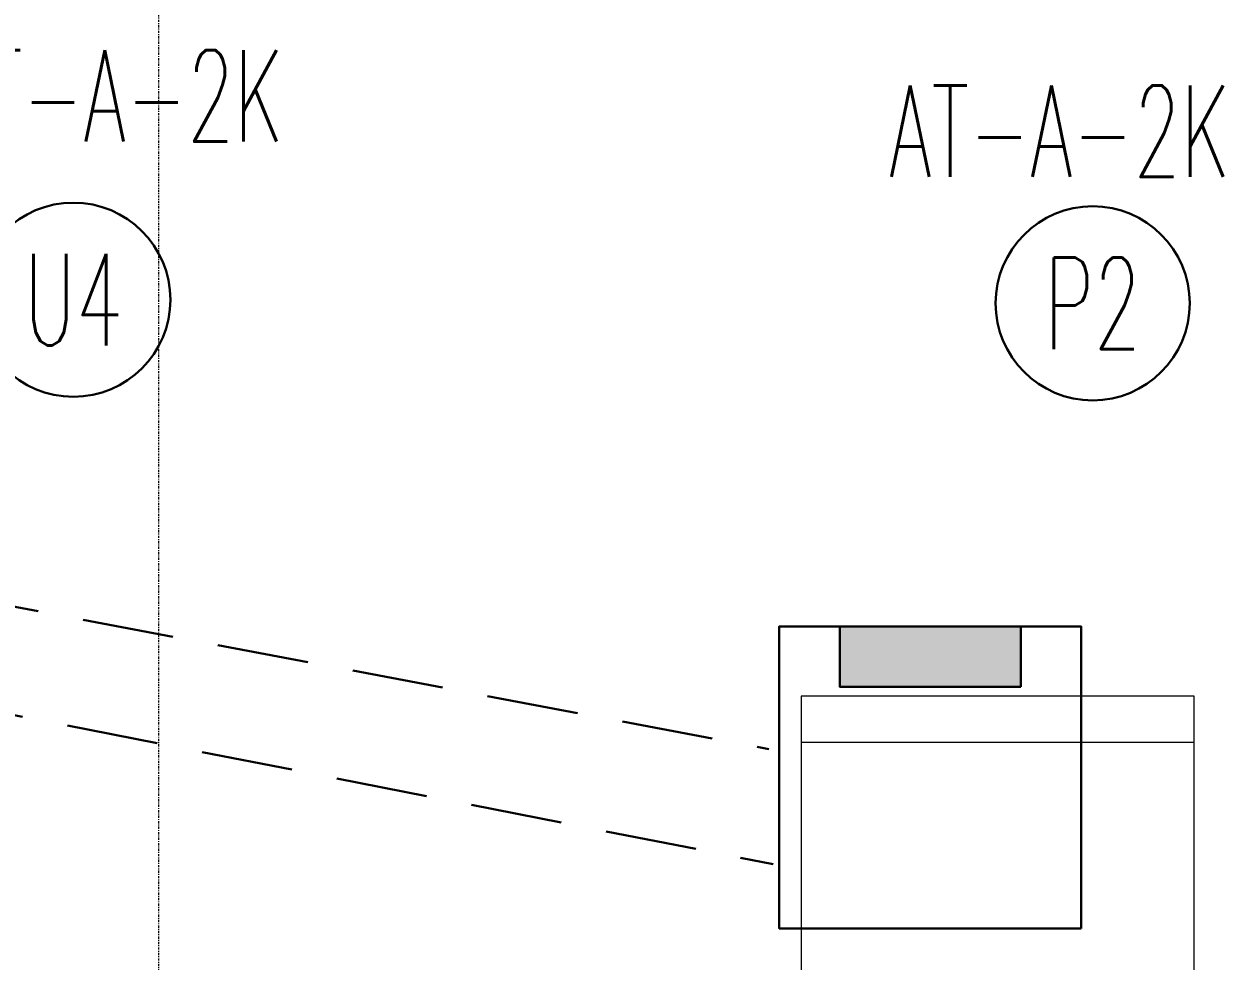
# Model space of a CAD drawing. Extents: x -1439 to 23780, y -1362 to 4476.
# Drawn here: x 15682.1 to 15813.2, y 2665.3 to 2767.7 of the extents above; entities that cross this region are included whole.
import ezdxf
from ezdxf.enums import TextEntityAlignment as Align

# ---------------------------------------------------------------- set-up
doc = ezdxf.new("R2010")
doc.units = 0
doc.header["$MEASUREMENT"] = 0
doc.linetypes.add('Audi$0$DASHDOT2', pattern=[0.5, 0.25, -0.125, 0, -0.125])
doc.linetypes.add('HIDDEN', pattern=[0.375, 0.25, -0.125])
doc.layers.get('0').update_dxf_attribs({"color": 9, "lineweight": 9})
for name, color, linetype, lineweight in [('Audi$0$05', 8, 'Continuous', 9), ('Audi$0$21', 8, 'Continuous', 9), ('Audi$0$24', 8, 'Audi$0$DASHDOT2', 9), ('E-DÖŞEME (ŞAP İÇİ) PRİZ KUTUSU', 7, 'Continuous', 30), ('E-KABLO', 7, 'Continuous', 30), ('E-YAZI', 7, 'Continuous', 30)]:
    doc.layers.add(name, color=color, linetype=linetype, lineweight=lineweight)
doc.styles.add('E-YAZI', font='txttw.shx')

# ---------------------------------------------------------------- blocks, each defined once
blk = doc.blocks.new('Audi$0$p-table_4')
blk.add_lwpolyline([(-21.5, 55), (21.5, 55), (21.5, 104), (-21.5, 104)], close=True)
blk.add_lwpolyline([(-21.5, 99), (21.5, 99)])
blk = doc.blocks.new('Audi$0$P-AKS_AUDI')
at = {"layer": 'Audi$0$21', "linetype": 'Audi$0$DASHDOT2'}
blk.add_lwpolyline([(-990.27, -246.25), (-915.69, -246.25), (-915.69, 1254.49)], dxfattribs=at)
blk = doc.blocks.new('Audi$0$p-2. kat planı')
at = {"layer": 'Audi$0$24'}
blk.add_blockref('Audi$0$P-AKS_AUDI', (16612.5, 2785), dxfattribs=at)
blk = doc.blocks.new('10_DÖŞEME (ŞAP İÇİ) PRİZ KUTUSU')
at = {"layer": 'E-DÖŞEME (ŞAP İÇİ) PRİZ KUTUSU'}
blk.add_hatch(color=5, dxfattribs=at).paths.add_polyline_path([(0.7344, 0.216), (0.7344, 0.7056), (-0.7344, 0.7056), (-0.7344, 0.216)])
at = {"layer": 'E-DÖŞEME (ŞAP İÇİ) PRİZ KUTUSU', "color": 5}
for points in [[(1.224, 2.664), (1.224, 0.216), (-1.224, 0.216), (-1.224, 2.664)], [(0.7344, 0.7056), (0.7344, 0.216), (-0.7344, 0.216), (-0.7344, 0.7056)]]:
    blk.add_lwpolyline(points, close=True, dxfattribs=at)

msp = doc.modelspace()

# ---------------------------------------------------------------- linework, layer by layer
at = {"layer": 'E-KABLO', "color": 6, "linetype": 'HIDDEN', "ltscale": 40}
msp.add_line((15482.18, 2741.51), (15763.53, 2688.47), dxfattribs=at)
at = {"layer": 'E-KABLO', "color": 4, "linetype": 'HIDDEN', "ltscale": 40}
msp.add_line((15480.78, 2731.51), (15764.01, 2675.89), dxfattribs=at)
at = {"layer": 'E-KABLO', "color": 7, "linetype": 'Continuous'}
for centre in [(15687.48, 2737.59), (15798.93, 2737.2)]:
    msp.add_circle(centre, 10.61, dxfattribs=at)

# ---------------------------------------------------------------- block references
msp.add_blockref('Audi$0$p-2. kat planı', (0, 0))
at = {"layer": 'Audi$0$05'}
msp.add_blockref('Audi$0$p-table_4', (15788.54, 2590.24), dxfattribs=at)
at = {"layer": 'E-DÖŞEME (ŞAP İÇİ) PRİZ KUTUSU', "xscale": -13.48039215686274, "yscale": 13.48039215686274, "zscale": 13.48039215686274, "rotation": 180}
msp.add_blockref('10_DÖŞEME (ŞAP İÇİ) PRİZ KUTUSU', (15781.17, 2704.79), dxfattribs=at)

# ---------------------------------------------------------------- texts
at = {"layer": 'E-KABLO', "color": 3, "linetype": 'Continuous', "style": 'E-YAZI', "width": 0.6}
for s, p in [('U4', (15687.48, 2737.59)), ('P2', (15798.93, 2737.2))]:
    msp.add_text(s, height=10, dxfattribs=at).set_placement(p, align=Align.MIDDLE_CENTER)
at = {"layer": 'E-YAZI', "color": 3, "style": 'E-YAZI', "width": 0.6}
for s, p in [('UT-A-2K', (15672.15, 2754.88)), ('AT-A-2K', (15776.67, 2751.02))]:
    msp.add_text(s, height=10, dxfattribs=at).set_placement(p)

doc.saveas('drawing.dxf')
